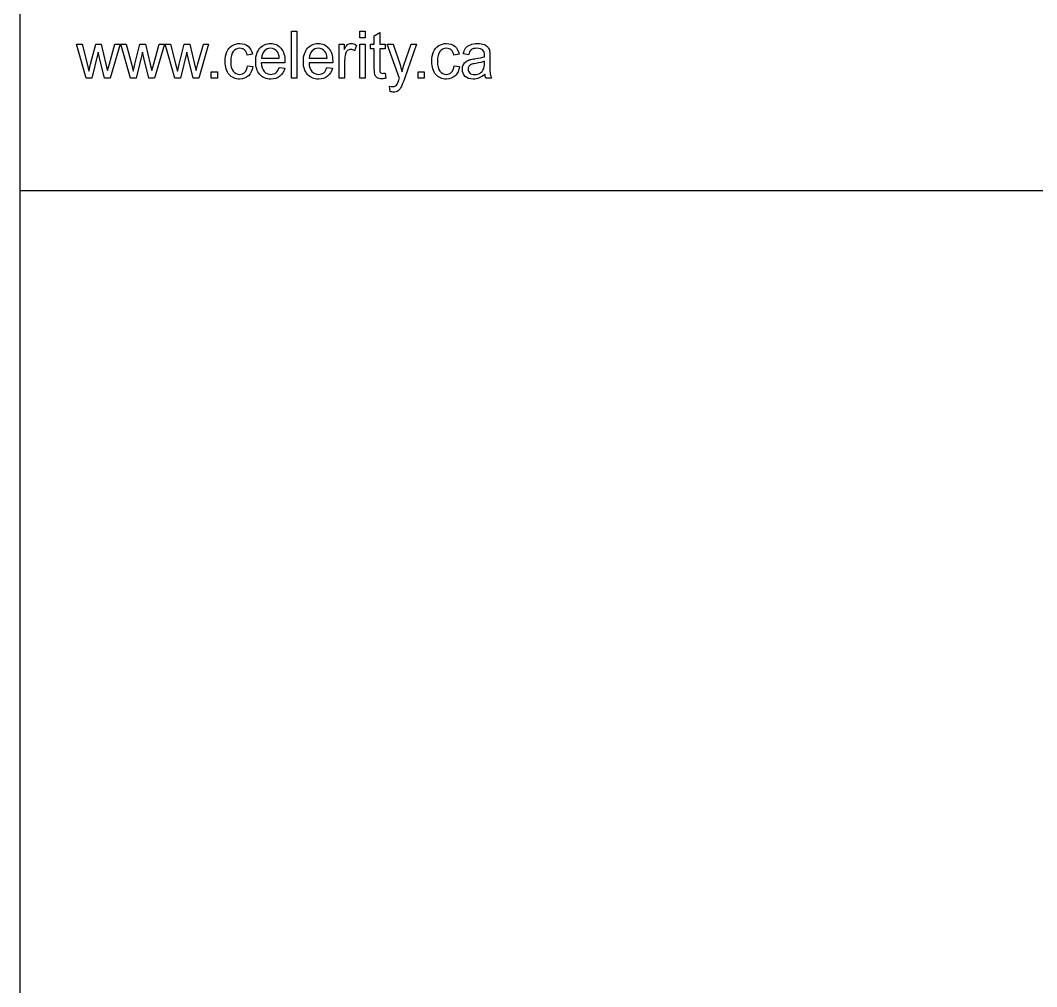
# Model space of a CAD drawing. Header units: millimetres. Extents: x 6 to 858, y 6 to 553.
# Drawn here: x 784.1 to 820.31, y 484.92 to 519.36 of the extents above; entities that cross this region are included whole.
import ezdxf

# ---------------------------------------------------------------- set-up
doc = ezdxf.new("R2010")
doc.units = ezdxf.units.MM
doc.layers.get('0').update_dxf_attribs({"linetype": 'CONTINUOUS'})

msp = doc.modelspace()

# ---------------------------------------------------------------- linework, layer by layer
at = {"color": 7}
for points in [[(784.09998, 9.299996), (784.09998, 550.299996)], [(796.712505, 517.64793), (796.712505, 518.346161), (796.571695, 518.346161), (796.571695, 518.506146), (796.712505, 518.506146), (796.712505, 518.806694), (796.903432, 518.930114), (796.903432, 518.506146), (797.096511, 518.506146), (797.096511, 518.346161), (796.903432, 518.346161), (796.903432, 517.636502)], [(786.446927, 517.292523), (786.100259, 518.506138), (786.298663, 518.506138), (786.478918, 517.805624), (786.546117, 517.545073)], [(786.604774, 517.795339), (786.785053, 518.506138), (786.982391, 518.506138), (787.151975, 517.802197), (787.208526, 517.570215), (787.273572, 517.804481), (787.467716, 518.506138), (787.654383, 518.506138), (787.300239, 517.292523), (787.100794, 517.292523), (786.920516, 518.01932), (786.876789, 518.226162), (786.64746, 517.292523), (786.446927, 517.292523)], [(788.024523, 517.292523), (787.677856, 518.506138), (787.876259, 518.506138), (788.056514, 517.805624), (788.123713, 517.545073)], [(788.182394, 517.795339), (788.362649, 518.506138), (788.559987, 518.506138), (788.729571, 517.802197), (788.786122, 517.570215), (788.851191, 517.804481), (789.045312, 518.506138), (789.231979, 518.506138), (788.877858, 517.292523), (788.67839, 517.292523), (788.498112, 518.01932), (788.454385, 518.226162), (788.225056, 517.292523), (788.024523, 517.292523)], [(789.602119, 517.292523), (789.255452, 518.506138), (789.453855, 518.506138), (789.63411, 517.805624), (789.701309, 517.545073)], [(789.75999, 517.795339), (789.940245, 518.506138), (790.137583, 518.506138), (790.30719, 517.802197), (790.363718, 517.570215), (790.428788, 517.804481), (790.622908, 518.506138), (790.809575, 518.506138), (790.455454, 517.292523), (790.255986, 517.292523), (790.075708, 518.01932), (790.031981, 518.226162), (789.802652, 517.292523), (789.602119, 517.292523)], [(795.462364, 517.292523), (795.462364, 518.506138), (795.635165, 518.506138), (795.635165, 518.322154)], [(796.077828, 518.467285), (796.011694, 518.276444)], [(797.605401, 517.290254), (797.175539, 518.506156), (797.382461, 518.506156), (797.618202, 517.803355)], [(797.779267, 517.798784), (798.021397, 518.506156), (798.213388, 518.506156), (797.782461, 517.271969)], [(792.366917, 518.149596), (792.18025, 518.118742)], [(793.529582, 517.901616), (793.529582, 517.846764), (792.684765, 517.846764)], [(792.694371, 518.015893), (793.326919, 518.015893)], [(795.22984, 517.901616), (795.22984, 517.846764), (794.385046, 517.846764)], [(794.39463, 518.015893), (795.027178, 518.015893)], [(795.654378, 517.927899), (795.654378, 517.292523), (795.462364, 517.292523)], [(799.73117, 518.149596), (799.544502, 518.118742)], [(800.06823, 518.132454), (799.880499, 518.15988)], [(800.636773, 518.062747), (800.636773, 518.116456)], [(800.636797, 517.826193), (800.636797, 517.901616)], [(800.829945, 518.075316), (800.829945, 517.801053)], [(792.196245, 517.737058), (792.385042, 517.710775)], [(793.324766, 517.683349), (793.52317, 517.657064)], [(793.325831, 517.683349), (793.324766, 517.683349)], [(795.025048, 517.683349), (795.223451, 517.657064)], [(795.026113, 517.683349), (795.025048, 517.683349)], [(797.096627, 517.476527), (797.096511, 517.476507)], [(797.096511, 517.476507), (797.124242, 517.294807)], [(799.560498, 517.737058), (799.749295, 517.710775)], [(800.651889, 517.442224), (800.652769, 517.442224)], [(800.890825, 517.292523), (800.690292, 517.292523)], [(797.275701, 516.825131), (797.254405, 517.018258)], [(784.10002, 513.29999), (857.91326, 513.29999)]]:
    msp.add_lwpolyline(points, dxfattribs=at)
for points in [[(793.759976, 517.292523), (793.759976, 518.967817), (793.951967, 518.967817), (793.951967, 517.292523)], [(796.193037, 518.731265), (796.193037, 518.967817), (796.385028, 518.967817), (796.385028, 518.731265)], [(796.193037, 517.292523), (796.193037, 518.506138), (796.385028, 518.506138), (796.385028, 517.292523)], [(792.694371, 518.015893)], [(794.39463, 518.015893)], [(790.904506, 517.292523), (790.904506, 517.526788), (791.123187, 517.526788), (791.123187, 517.292523)], [(792.196245, 517.737058)], [(798.268759, 517.292523), (798.268759, 517.526788), (798.48744, 517.526788), (798.48744, 517.292523)], [(799.560498, 517.737058)], [(797.275794, 516.825148)]]:
    msp.add_lwpolyline(points, close=True, dxfattribs=at)
for points in [[(791.643721, 518.459287), (791.726916, 518.508807), (791.817224, 518.533567), (791.914647, 518.533567)], [(791.914647, 518.533567), (792.037672, 518.533567), (792.13829, 518.500045), (792.2165, 518.433002)], [(792.632519, 518.364435), (792.730652, 518.47719), (792.857937, 518.533567), (793.014372, 518.533567)], [(793.014372, 518.533567), (793.165838, 518.533567), (793.289573, 518.478333), (793.385577, 518.367865)], [(794.332778, 518.364435), (794.430911, 518.47719), (794.558195, 518.533567), (794.714631, 518.533567)], [(794.714631, 518.533567), (794.866097, 518.533567), (794.989832, 518.478333), (795.085835, 518.367865)], [(795.756763, 518.492427), (795.794463, 518.519854), (795.835713, 518.533567), (795.880513, 518.533567)], [(795.880513, 518.533567), (795.94522, 518.533567), (796.010991, 518.511473), (796.077828, 518.467285)], [(799.007973, 518.459287), (799.091168, 518.508807), (799.181477, 518.533567), (799.2789, 518.533567)], [(799.2789, 518.533567), (799.401925, 518.533567), (799.50255, 518.500045), (799.580776, 518.433002)], [(800.134365, 518.49014), (800.208316, 518.519091), (800.294003, 518.533567), (800.391426, 518.533567)], [(800.391426, 518.533567), (800.488139, 518.533567), (800.566719, 518.521377), (800.627167, 518.496997)], [(791.398373, 517.894759), (791.398373, 518.025797), (791.418643, 518.140455), (791.459183, 518.238733)], [(791.459183, 518.238733), (791.499708, 518.337011), (791.561221, 518.410529), (791.643721, 518.459287)], [(791.686383, 518.252445), (791.625935, 518.178547), (791.595712, 518.061223), (791.595712, 517.900473)], [(791.922101, 518.364435), (791.825403, 518.364435), (791.746831, 518.327105), (791.686383, 518.252445)], [(792.085319, 518.302726), (792.04052, 518.343866), (791.986114, 518.364435), (791.922101, 518.364435)], [(792.18025, 518.118742), (792.162472, 518.200259), (792.130828, 518.261587), (792.085319, 518.302726)], [(792.2165, 518.433002), (792.294725, 518.366722), (792.344864, 518.272253), (792.366917, 518.149596)], [(792.48532, 517.889045), (792.48532, 518.093219), (792.534386, 518.251683), (792.632519, 518.364435)], [(792.793585, 518.269587), (792.733847, 518.206354), (792.700776, 518.121789), (792.694371, 518.015893)], [(793.016502, 518.364435), (792.928323, 518.364435), (792.854017, 518.332819), (792.793585, 518.269587)], [(793.254373, 518.245588), (793.193215, 518.32482), (793.113925, 518.364435), (793.016502, 518.364435)], [(793.326919, 518.015893), (793.318431, 518.11798), (793.294249, 518.194545), (793.254373, 518.245588)], [(793.385577, 518.367865), (793.48158, 518.257398), (793.529582, 518.101981), (793.529582, 517.901616)], [(794.185578, 517.889045), (794.185578, 518.093219), (794.234645, 518.251683), (794.332778, 518.364435)], [(794.493843, 518.269587), (794.434105, 518.206354), (794.401034, 518.121789), (794.39463, 518.015893)], [(794.716783, 518.364435), (794.628604, 518.364435), (794.554291, 518.332819), (794.493843, 518.269587)], [(794.954631, 518.245588), (794.893489, 518.32482), (794.814206, 518.364435), (794.716783, 518.364435)], [(795.027178, 518.015893), (795.01869, 518.11798), (794.994508, 518.194545), (794.954631, 518.245588)], [(795.085835, 518.367865), (795.181838, 518.257398), (795.22984, 518.101981), (795.22984, 517.901616)], [(795.635165, 518.322154), (795.679255, 518.408243), (795.719787, 518.465), (795.756763, 518.492427)], [(795.757827, 518.279871), (795.724417, 518.253206), (795.700597, 518.215876), (795.686369, 518.167881)], [(795.870906, 518.321011), (795.828946, 518.321011), (795.791253, 518.307298), (795.757827, 518.279871)], [(796.011694, 518.276444), (795.964765, 518.306155), (795.917835, 518.321011), (795.870906, 518.321011)], [(798.762626, 517.894759), (798.762626, 518.025797), (798.782896, 518.140455), (798.823436, 518.238733)], [(798.823436, 518.238733), (798.863961, 518.337011), (798.925473, 518.410529), (799.007973, 518.459287)], [(799.050636, 518.252445), (798.990188, 518.178547), (798.959964, 518.061223), (798.959964, 517.900473)], [(799.286377, 518.364435), (799.189664, 518.364435), (799.111083, 518.327105), (799.050636, 518.252445)], [(799.449572, 518.302726), (799.404772, 518.343866), (799.350374, 518.364435), (799.286377, 518.364435)], [(799.544502, 518.118742), (799.526725, 518.200259), (799.495081, 518.261587), (799.449572, 518.302726)], [(799.580776, 518.433002), (799.658986, 518.366722), (799.709117, 518.272253), (799.73117, 518.149596)], [(799.880499, 518.15988), (799.897567, 518.24597), (799.925653, 518.315298), (799.964758, 518.367865)], [(799.964758, 518.367865), (800.003878, 518.421195), (800.060414, 518.461953), (800.134365, 518.49014)], [(800.163161, 518.31187), (800.120507, 518.278349), (800.088863, 518.218544), (800.06823, 518.132454)], [(800.363694, 518.363295), (800.273385, 518.363295), (800.206541, 518.346153), (800.163161, 518.31187)], [(800.582375, 518.293585), (800.533301, 518.340058), (800.460407, 518.363295), (800.363694, 518.363295)], [(800.636773, 518.116456), (800.636773, 518.200259), (800.618641, 518.259302), (800.582375, 518.293585)], [(800.627167, 518.496997), (800.687615, 518.472618), (800.732059, 518.441763), (800.760501, 518.404432)], [(800.760501, 518.404432), (800.788942, 518.367864), (800.808849, 518.321392), (800.820223, 518.265016)], [(800.820223, 518.265016), (800.826704, 518.229971), (800.829945, 518.166737), (800.829945, 518.075316)], [(791.539184, 517.427369), (791.44531, 517.536312), (791.398373, 517.692109), (791.398373, 517.894759)], [(791.595712, 517.900473), (791.595712, 517.737438), (791.624871, 517.618971), (791.683189, 517.545073)], [(792.630367, 517.428512), (792.533669, 517.538218), (792.48532, 517.691729), (792.48532, 517.889045)], [(792.684765, 517.846764), (792.691864, 517.713441), (792.727064, 517.611354), (792.790367, 517.540503)], [(794.330648, 517.428512), (794.233935, 517.538218), (794.185578, 517.691729), (794.185578, 517.889045)], [(794.385046, 517.846764), (794.392145, 517.713441), (794.427346, 517.611354), (794.490649, 517.540503)], [(795.686369, 518.167881), (795.665042, 518.094743), (795.654378, 518.014749), (795.654378, 517.927899)], [(798.903436, 517.427369), (798.809563, 517.536312), (798.762626, 517.692109), (798.762626, 517.894759)], [(798.959964, 517.900473), (798.959964, 517.737438), (798.989123, 517.618971), (799.047441, 517.545073)], [(799.885823, 517.774768), (799.911425, 517.824288), (799.944496, 517.863904), (799.985036, 517.893616)], [(799.985036, 517.893616), (800.026286, 517.923329), (800.072505, 517.945804), (800.123694, 517.961041)], [(800.123694, 517.961041), (800.161379, 517.971705), (800.218269, 517.981989), (800.294365, 517.991894)], [(800.323185, 517.823909), (800.244249, 517.811724), (800.188431, 517.79801), (800.155731, 517.782768)], [(800.294365, 517.991894), (800.449381, 518.011703), (800.563517, 518.03532), (800.636773, 518.062747)], [(800.636797, 517.901616), (800.567105, 517.871142), (800.462568, 517.84524), (800.323185, 517.823909)], [(800.605847, 517.620497), (800.62648, 517.666968), (800.636797, 517.735533), (800.636797, 517.826193)], [(786.546117, 517.545073), (786.548895, 517.558019), (786.568447, 517.641441), (786.604774, 517.795339)], [(788.123713, 517.545073), (788.126491, 517.558019), (788.146051, 517.641441), (788.182394, 517.795339)], [(789.701309, 517.545073), (789.704087, 517.558019), (789.723647, 517.641441), (789.75999, 517.795339)], [(791.683189, 517.545073), (791.741491, 517.471175), (791.817579, 517.434226), (791.911453, 517.434226)], [(791.911453, 517.434226), (791.986824, 517.434226), (792.049756, 517.458985), (792.10025, 517.508504)], [(792.10025, 517.508504), (792.150728, 517.558024), (792.182727, 517.634208), (792.196245, 517.737058)], [(792.385042, 517.710775), (792.364425, 517.571358), (792.311446, 517.462033), (792.226106, 517.382801)], [(792.790367, 517.540503), (792.853654, 517.469652), (792.93259, 517.434226), (793.027173, 517.434226)], [(793.027173, 517.434226), (793.097574, 517.434226), (793.157667, 517.454034), (793.207451, 517.493649)], [(793.207451, 517.493649), (793.25722, 517.533265), (793.29668, 517.596499), (793.325831, 517.683349)], [(793.52317, 517.657064), (793.491889, 517.532883), (793.433933, 517.43651), (793.349303, 517.367944)], [(794.490649, 517.540503), (794.553936, 517.469652), (794.632863, 517.434226), (794.727431, 517.434226)], [(794.727431, 517.434226), (794.797833, 517.434226), (794.857926, 517.454034), (794.90771, 517.493649)], [(794.90771, 517.493649), (794.957478, 517.533265), (794.996946, 517.596499), (795.026113, 517.683349)], [(795.223451, 517.657064), (795.192155, 517.532883), (795.134192, 517.43651), (795.049562, 517.367944)], [(796.735978, 517.404521), (796.720329, 517.443374), (796.712505, 517.52451), (796.712505, 517.64793)], [(796.903432, 517.636502), (796.903432, 517.577839), (796.906672, 517.540128), (796.913154, 517.523369)], [(796.913154, 517.523369), (796.920253, 517.506607), (796.931271, 517.493275), (796.94621, 517.483372)], [(796.94621, 517.483372), (796.961858, 517.473468), (796.983903, 517.468517), (797.012344, 517.468517)], [(797.012344, 517.468517), (797.033687, 517.468517), (797.061781, 517.471187), (797.096627, 517.476527)], [(797.618202, 517.803355), (797.648773, 517.71422), (797.67615, 517.620513), (797.700332, 517.522235)], [(797.700332, 517.522235), (797.722369, 517.616704), (797.748681, 517.708887), (797.779267, 517.798784)], [(799.047441, 517.545073), (799.105744, 517.471175), (799.181832, 517.434226), (799.275706, 517.434226)], [(799.275706, 517.434226), (799.351076, 517.434226), (799.414008, 517.458985), (799.464502, 517.508504)], [(799.464502, 517.508504), (799.514996, 517.558024), (799.546995, 517.634208), (799.560498, 517.737058)], [(799.749295, 517.710775), (799.728677, 517.571358), (799.675699, 517.462033), (799.590359, 517.382801)], [(799.848508, 517.612496), (799.848508, 517.67192), (799.860946, 517.72601), (799.885823, 517.774768)], [(799.948763, 517.36223), (799.881926, 517.427749), (799.848508, 517.511171), (799.848508, 517.612496)], [(800.07999, 517.715346), (800.062212, 517.686396), (800.053323, 517.654018), (800.053323, 517.61821)], [(800.053323, 517.61821), (800.053323, 517.563358), (800.072521, 517.517647), (800.110916, 517.481078)], [(800.155731, 517.782768), (800.123015, 517.767525), (800.097768, 517.745051), (800.07999, 517.715346)], [(800.110916, 517.481078), (800.150036, 517.44451), (800.206927, 517.426226), (800.281587, 517.426226)], [(800.281587, 517.426226), (800.355538, 517.426226), (800.421318, 517.443367), (800.478926, 517.47765)], [(800.478926, 517.47765), (800.536519, 517.512696), (800.578826, 517.560311), (800.605847, 517.620497)], [(800.829945, 517.801053), (800.829945, 517.609829), (800.83388, 517.488696), (800.841751, 517.437653)], [(791.913583, 517.265095), (791.758551, 517.265095), (791.633752, 517.319186), (791.539184, 517.427369)], [(792.226106, 517.382801), (792.141492, 517.30433), (792.037317, 517.265095), (791.913583, 517.265095)], [(793.025043, 517.265095), (792.859349, 517.265095), (792.72779, 517.319567), (792.630367, 517.428512)], [(793.349303, 517.367944), (793.264689, 517.299378), (793.156602, 517.265095), (793.025043, 517.265095)], [(794.725302, 517.265095), (794.559622, 517.265095), (794.428071, 517.319567), (794.330648, 517.428512)], [(795.049562, 517.367944), (794.964947, 517.299378), (794.856861, 517.265095), (794.725302, 517.265095)], [(796.817043, 517.311956), (796.778632, 517.335574), (796.75161, 517.366429), (796.735978, 517.404521)], [(796.979173, 517.27653), (796.909481, 517.27653), (796.855438, 517.288338), (796.817043, 517.311956)], [(797.124242, 517.294807), (797.070199, 517.282622), (797.021842, 517.27653), (796.979173, 517.27653)], [(797.466674, 517.022846), (797.492276, 517.03809), (797.513256, 517.059422), (797.529614, 517.086842)], [(797.529614, 517.086842), (797.541651, 517.107411), (797.561203, 517.158454), (797.588271, 517.239972)], [(797.588271, 517.239972), (797.591821, 517.251397), (797.597531, 517.268157), (797.605401, 517.290254)], [(797.782461, 517.271969), (797.736242, 517.138646), (797.700332, 517.046844), (797.67473, 516.996563)], [(799.277835, 517.265095), (799.122819, 517.265095), (798.99802, 517.319186), (798.903436, 517.427369)], [(799.590359, 517.382801), (799.505745, 517.30433), (799.40157, 517.265095), (799.277835, 517.265095)], [(800.235708, 517.265095), (800.111263, 517.265095), (800.015615, 517.297473), (799.948763, 517.36223)], [(800.446889, 517.305092), (800.381472, 517.278427), (800.311078, 517.265095), (800.235708, 517.265095)], [(800.652769, 517.442224), (800.581658, 517.377467), (800.513031, 517.331756), (800.446889, 517.305092)], [(800.690292, 517.292523), (800.670369, 517.335185), (800.657568, 517.385085), (800.651889, 517.442224)], [(800.841751, 517.437653), (800.850238, 517.387371), (800.866596, 517.338994), (800.890825, 517.292523)], [(797.254405, 517.018258), (797.296365, 517.006073), (797.332993, 516.999981), (797.364289, 516.999981)], [(797.399521, 516.800006), (797.362545, 516.800006), (797.321303, 516.808387), (797.275794, 516.825148)], [(797.364289, 516.999981), (797.406959, 516.999981), (797.441087, 517.007603), (797.466674, 517.022846)], [(797.557392, 516.848003), (797.513302, 516.816005), (797.460678, 516.800006), (797.399521, 516.800006)], [(797.67473, 516.996563), (797.640594, 516.928759), (797.601481, 516.879239), (797.557392, 516.848003)]]:
    msp.add_open_spline(points, degree=3, dxfattribs=at)

doc.saveas('drawing.dxf')
